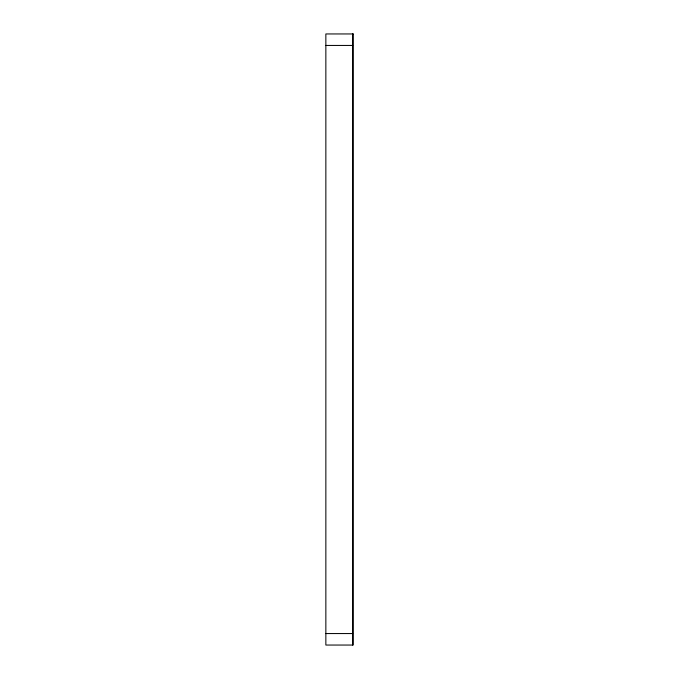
<?xml version="1.0" encoding="UTF-8"?>
<svg xmlns="http://www.w3.org/2000/svg" width="679" height="679" viewBox="0 0 679 679"><rect width="100%" height="100%" fill="white"/><g stroke="black" fill="none" stroke-linecap="round" stroke-linejoin="round"><path stroke-width="1.02" d="M325.852 45.442L352.673 45.442M325.852 633.558L352.673 633.558M352.673 33.95L352.673 645.05M353.148 33.95L325.852 33.95L325.852 645.05L353.148 645.05L353.148 33.95"/></g></svg>
